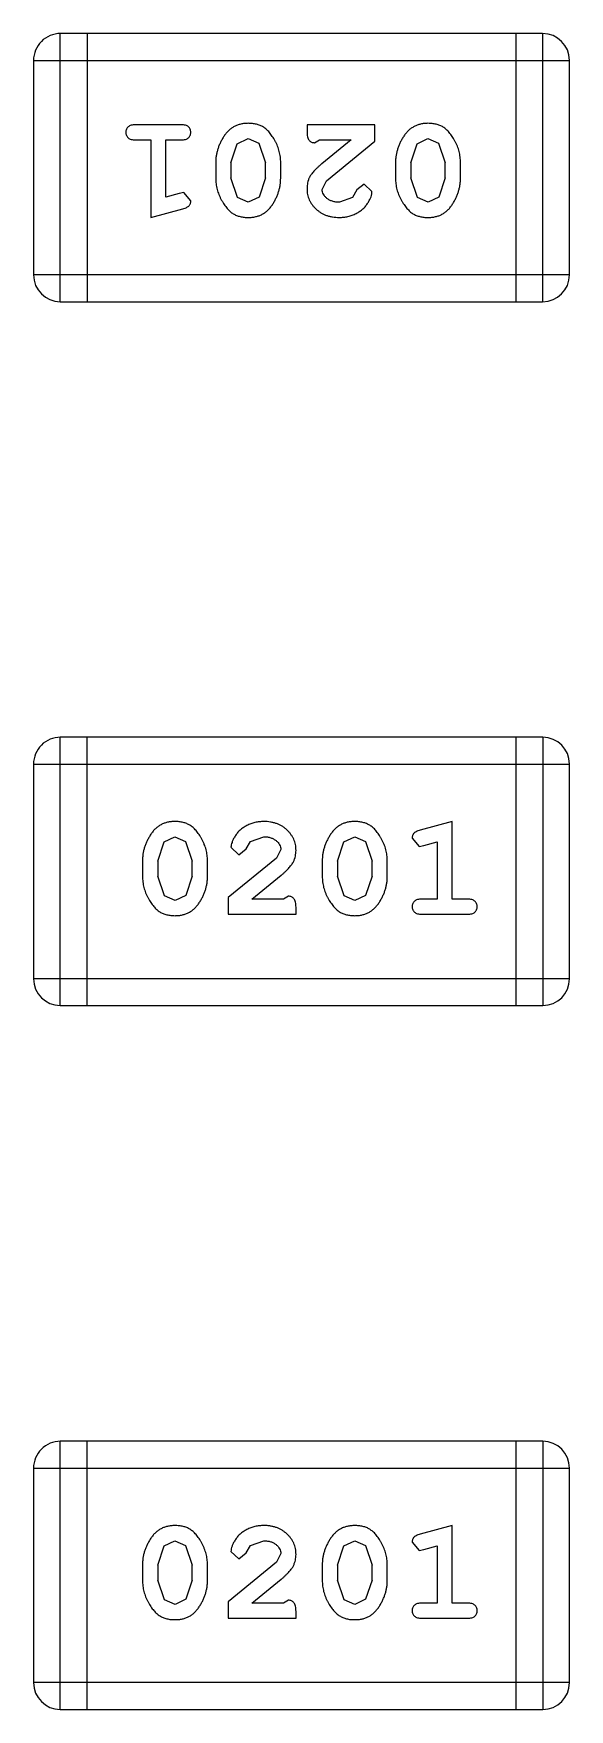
# Model space of a CAD drawing. Header units: inches. Extents: x 246 to 500, y -220 to -17.
# Drawn here: x 464.335 to 464.945, y -157.711 to -155.806 of the extents above; entities that cross this region are included whole.
import ezdxf

# ---------------------------------------------------------------- set-up
doc = ezdxf.new("R2010")
doc.units = ezdxf.units.IN
doc.header["$LTSCALE"] = 1.21
doc.header["$MEASUREMENT"] = 0
doc.layers.get('0').update_dxf_attribs({"linetype": 'CONTINUOUS'})

msp = doc.modelspace()

# ---------------------------------------------------------------- linework, layer by layer
at = {"color": 7, "linetype": 'Continuous'}
for p, q in [((464.9144, -155.8064), (464.3658, -155.8064)), ((464.3658, -156.1112), (464.3658, -155.8064)), ((464.3962, -155.8064), (464.3962, -156.1112)), ((464.8839, -155.8064), (464.8839, -156.1112)), ((464.9144, -155.8064), (464.9144, -156.1112)), ((464.3353, -155.8369), (464.9449, -155.8369)), ((464.3353, -155.8369), (464.3353, -156.0807)), ((464.9449, -156.0807), (464.9449, -155.8369)), ((464.5032, -155.91), (464.4513, -155.91)), ((464.7235, -155.91), (464.6464, -155.91)), ((464.6464, -155.91), (464.6464, -155.9179)), ((464.7235, -155.9289), (464.7235, -155.91)), ((464.4513, -155.9273), (464.4686, -155.9273)), ((464.4686, -155.9273), (464.4686, -156.0154)), ((464.4859, -155.9273), (464.5032, -155.9273)), ((464.4859, -155.9923), (464.4859, -155.9273)), ((464.5671, -155.9316), (464.5794, -155.9258)), ((464.5794, -155.9258), (464.5915, -155.931)), ((464.655, -155.9305), (464.6605, -155.9273)), ((464.6605, -155.9273), (464.6967, -155.9273)), ((464.6967, -155.9273), (464.6631, -155.9544)), ((464.6684, -155.9739), (464.7235, -155.9289)), ((464.7716, -155.9316), (464.7839, -155.9258)), ((464.7839, -155.9258), (464.796, -155.931)), ((464.5598, -155.9533), (464.5671, -155.9316)), ((464.5915, -155.931), (464.5992, -155.9533)), ((464.7644, -155.9533), (464.7716, -155.9316)), ((464.796, -155.931), (464.8037, -155.9533)), ((464.5425, -155.9531), (464.5425, -155.9708)), ((464.5598, -155.9533), (464.5598, -155.9705)), ((464.5992, -155.9705), (464.5992, -155.9533)), ((464.6165, -155.9708), (464.6165, -155.9531)), ((464.747, -155.9531), (464.747, -155.9708)), ((464.7644, -155.9533), (464.7644, -155.9705)), ((464.8037, -155.9705), (464.8037, -155.9533)), ((464.821, -155.9708), (464.821, -155.9531)), ((464.5674, -155.9928), (464.5598, -155.9705)), ((464.5992, -155.9705), (464.5919, -155.9923)), ((464.6637, -155.9836), (464.6684, -155.9739)), ((464.703, -155.9842), (464.698, -155.9927)), ((464.7115, -155.9777), (464.703, -155.9842)), ((464.7203, -155.9861), (464.7115, -155.9777)), ((464.7719, -155.9928), (464.7644, -155.9705)), ((464.8037, -155.9705), (464.7964, -155.9923)), ((464.5009, -155.9881), (464.4859, -155.9923)), ((464.5063, -155.9871), (464.5009, -155.9881)), ((464.5142, -155.9964), (464.5063, -155.9871)), ((464.5796, -155.9981), (464.5674, -155.9928)), ((464.5919, -155.9923), (464.5796, -155.9981)), ((464.698, -155.9927), (464.6832, -155.9981)), ((464.7841, -155.9981), (464.7719, -155.9928)), ((464.7964, -155.9923), (464.7841, -155.9981)), ((464.4686, -156.0154), (464.5052, -156.0055)), ((464.9449, -156.0807), (464.3353, -156.0807)), ((464.3658, -156.1112), (464.9144, -156.1112)), ((464.9145, -156.6061), (464.3658, -156.6061)), ((464.3658, -156.9109), (464.3658, -156.6061)), ((464.3963, -156.9109), (464.3963, -156.6061)), ((464.884, -156.6061), (464.884, -156.9109)), ((464.9145, -156.6061), (464.9145, -156.9109)), ((464.3354, -156.6366), (464.945, -156.6366)), ((464.3354, -156.6366), (464.3354, -156.8805)), ((464.945, -156.8805), (464.945, -156.6366)), ((464.8116, -156.7019), (464.7751, -156.7118)), ((464.8116, -156.79), (464.8116, -156.7019)), ((464.4766, -156.7468), (464.4838, -156.725)), ((464.4838, -156.725), (464.4962, -156.7192)), ((464.4962, -156.7192), (464.5083, -156.7245)), ((464.5083, -156.7245), (464.5159, -156.7468)), ((464.5772, -156.7331), (464.5822, -156.7246)), ((464.5822, -156.7246), (464.5971, -156.7192)), ((464.6811, -156.7468), (464.6883, -156.725)), ((464.6883, -156.725), (464.7007, -156.7192)), ((464.7007, -156.7192), (464.7128, -156.7245)), ((464.7128, -156.7245), (464.7204, -156.7468)), ((464.766, -156.7209), (464.7739, -156.7302)), ((464.7793, -156.7292), (464.7943, -156.725)), ((464.7943, -156.725), (464.7943, -156.79)), ((464.4593, -156.7465), (464.4593, -156.7643)), ((464.4766, -156.7468), (464.4766, -156.764)), ((464.5159, -156.764), (464.5159, -156.7468)), ((464.5332, -156.7643), (464.5332, -156.7465)), ((464.6118, -156.7434), (464.5568, -156.7884)), ((464.5599, -156.7312), (464.5688, -156.7397)), ((464.5688, -156.7397), (464.5772, -156.7331)), ((464.6166, -156.7337), (464.6118, -156.7434)), ((464.6638, -156.7465), (464.6638, -156.7643)), ((464.6811, -156.7468), (464.6811, -156.764)), ((464.7204, -156.764), (464.7204, -156.7468)), ((464.7377, -156.7643), (464.7377, -156.7465)), ((464.7739, -156.7302), (464.7793, -156.7292)), ((464.4842, -156.7863), (464.4766, -156.764)), ((464.5159, -156.764), (464.5086, -156.7858)), ((464.5835, -156.79), (464.6171, -156.763)), ((464.6887, -156.7863), (464.6811, -156.764)), ((464.7204, -156.764), (464.7131, -156.7858)), ((464.5086, -156.7858), (464.4963, -156.7916)), ((464.7131, -156.7858), (464.7009, -156.7916)), ((464.4963, -156.7916), (464.4842, -156.7863)), ((464.5568, -156.7884), (464.5568, -156.8073)), ((464.6197, -156.79), (464.5835, -156.79)), ((464.6252, -156.7868), (464.6197, -156.79)), ((464.6339, -156.8073), (464.6339, -156.7994)), ((464.7009, -156.7916), (464.6887, -156.7863)), ((464.7943, -156.79), (464.777, -156.79)), ((464.8289, -156.79), (464.8116, -156.79)), ((464.5568, -156.8073), (464.6339, -156.8073)), ((464.777, -156.8073), (464.8289, -156.8073)), ((464.945, -156.8805), (464.3354, -156.8805)), ((464.3658, -156.9109), (464.9145, -156.9109)), ((464.9145, -157.4062), (464.3658, -157.4062)), ((464.3658, -157.711), (464.3658, -157.4062)), ((464.3963, -157.711), (464.3963, -157.4062)), ((464.884, -157.4062), (464.884, -157.711)), ((464.9145, -157.4062), (464.9145, -157.711)), ((464.3354, -157.4367), (464.945, -157.4367)), ((464.3354, -157.4367), (464.3354, -157.6805)), ((464.945, -157.6805), (464.945, -157.4367)), ((464.8116, -157.5019), (464.7751, -157.5118)), ((464.8116, -157.59), (464.8116, -157.5019)), ((464.4766, -157.5468), (464.4838, -157.5251)), ((464.4838, -157.5251), (464.4962, -157.5193)), ((464.4962, -157.5193), (464.5083, -157.5245)), ((464.5083, -157.5245), (464.5159, -157.5468)), ((464.5772, -157.5331), (464.5822, -157.5246)), ((464.5822, -157.5246), (464.5971, -157.5193)), ((464.6811, -157.5468), (464.6883, -157.5251)), ((464.6883, -157.5251), (464.7007, -157.5193)), ((464.7007, -157.5193), (464.7128, -157.5245)), ((464.7128, -157.5245), (464.7204, -157.5468)), ((464.766, -157.521), (464.7739, -157.5303)), ((464.7793, -157.5292), (464.7943, -157.5251)), ((464.7943, -157.5251), (464.7943, -157.59)), ((464.4592, -157.5466), (464.4592, -157.5643)), ((464.4766, -157.5468), (464.4766, -157.564)), ((464.5159, -157.564), (464.5159, -157.5468)), ((464.5332, -157.5643), (464.5332, -157.5466)), ((464.6118, -157.5435), (464.5568, -157.5885)), ((464.5599, -157.5313), (464.5688, -157.5397)), ((464.5688, -157.5397), (464.5772, -157.5331)), ((464.6166, -157.5338), (464.6118, -157.5435)), ((464.6638, -157.5466), (464.6638, -157.5643)), ((464.6811, -157.5468), (464.6811, -157.564)), ((464.7204, -157.564), (464.7204, -157.5468)), ((464.7377, -157.5643), (464.7377, -157.5466)), ((464.7739, -157.5303), (464.7793, -157.5292)), ((464.4842, -157.5863), (464.4766, -157.564)), ((464.5159, -157.564), (464.5086, -157.5858)), ((464.5835, -157.59), (464.6171, -157.563)), ((464.6887, -157.5863), (464.6811, -157.564)), ((464.7204, -157.564), (464.7131, -157.5858)), ((464.5086, -157.5858), (464.4963, -157.5916)), ((464.7131, -157.5858), (464.7009, -157.5916)), ((464.4963, -157.5916), (464.4842, -157.5863)), ((464.5568, -157.5885), (464.5568, -157.6073)), ((464.6197, -157.59), (464.5835, -157.59)), ((464.6252, -157.5869), (464.6197, -157.59)), ((464.6339, -157.6073), (464.6339, -157.5995)), ((464.7009, -157.5916), (464.6887, -157.5863)), ((464.7943, -157.59), (464.777, -157.59)), ((464.8289, -157.59), (464.8116, -157.59)), ((464.5568, -157.6073), (464.6339, -157.6073)), ((464.777, -157.6073), (464.8289, -157.6073)), ((464.945, -157.6805), (464.3354, -157.6805)), ((464.3658, -157.711), (464.9145, -157.711))]:
    msp.add_line(p, q, dxfattribs=at)
for centre, start, end in [((464.3658, -155.8369), 89.9999, 179.9999), ((464.9144, -155.8369), 359.9999, 89.9999), ((464.3658, -156.0807), 179.9999, 269.9999), ((464.9144, -156.0807), 269.9999, 359.9999), ((464.3658, -156.6366), 89.9999, 179.9999), ((464.9145, -156.6366), 359.9999, 89.9999), ((464.3658, -156.8805), 179.9999, 269.9999), ((464.9145, -156.8805), 269.9999, 359.9999), ((464.3658, -157.4367), 89.9999, 179.9999), ((464.9145, -157.4367), 359.9999, 89.9999), ((464.3658, -157.6805), 179.9999, 269.9999), ((464.9145, -157.6805), 269.9999, 359.9999)]:
    msp.add_arc(centre, 0.0305, start, end, dxfattribs=at)
for points, knots in [([(464.4513, -155.91), (464.4504, -155.91), (464.4487, -155.9101), (464.4464, -155.9106), (464.4444, -155.9113), (464.4429, -155.9124), (464.4417, -155.9137), (464.4409, -155.9152), (464.4404, -155.9169), (464.4403, -155.9181), (464.4403, -155.9187)], [0, 0, 0, 0, 0.169012, 0.317488, 0.445429, 0.560977, 0.67065, 0.776666, 0.88492, 1, 1, 1, 1]), ([(464.5142, -155.9187), (464.5142, -155.9181), (464.5141, -155.9169), (464.5136, -155.9152), (464.5128, -155.9137), (464.5116, -155.9123), (464.5101, -155.9113), (464.5081, -155.9106), (464.5058, -155.9101), (464.5041, -155.91), (464.5032, -155.91)], [0, 0, 0, 0, 0.115051, 0.223278, 0.329269, 0.437893, 0.554681, 0.682591, 0.83103, 1, 1, 1, 1]), ([(464.5794, -155.9084), (464.578, -155.9085), (464.5752, -155.9086), (464.5711, -155.9093), (464.5672, -155.9104), (464.5637, -155.912), (464.5603, -155.914), (464.5573, -155.9165), (464.5545, -155.9195), (464.552, -155.9229), (464.5498, -155.9265), (464.5479, -155.9301), (464.5462, -155.9339), (464.5449, -155.9376), (464.5439, -155.9414), (464.5431, -155.9453), (464.5426, -155.9492), (464.5426, -155.9518), (464.5425, -155.9531)], [0, 0, 0, 0, 0.067217, 0.131051, 0.19272, 0.252824, 0.312745, 0.373449, 0.436041, 0.501494, 0.567761, 0.632087, 0.695096, 0.757109, 0.817993, 0.878657, 0.939311, 1, 1, 1, 1]), ([(464.6165, -155.9531), (464.6165, -155.952), (464.6164, -155.9499), (464.6161, -155.9467), (464.6156, -155.9436), (464.6149, -155.9405), (464.6141, -155.9374), (464.6129, -155.9344), (464.6117, -155.9315), (464.6102, -155.9286), (464.6086, -155.9258), (464.607, -155.9233), (464.6053, -155.921), (464.6037, -155.9189), (464.602, -155.917), (464.6003, -155.9154), (464.5986, -155.9139), (464.5962, -155.9123), (464.593, -155.9107), (464.5888, -155.9094), (464.5843, -155.9086), (464.5811, -155.9085), (464.5794, -155.9084)], [0, 0, 0, 0, 0.049886, 0.09882, 0.148132, 0.19689, 0.246038, 0.295176, 0.345305, 0.395692, 0.445312, 0.491875, 0.535813, 0.577009, 0.616081, 0.652689, 0.687585, 0.720206, 0.785062, 0.85223, 0.923759, 1, 1, 1, 1]), ([(464.7839, -155.9084), (464.7825, -155.9085), (464.7797, -155.9086), (464.7756, -155.9093), (464.7718, -155.9104), (464.7682, -155.912), (464.7649, -155.914), (464.7618, -155.9165), (464.759, -155.9195), (464.7566, -155.9229), (464.7544, -155.9265), (464.7524, -155.9301), (464.7508, -155.9339), (464.7494, -155.9376), (464.7484, -155.9414), (464.7476, -155.9453), (464.7471, -155.9492), (464.7471, -155.9518), (464.747, -155.9531)], [0, 0, 0, 0, 0.067217, 0.131051, 0.19272, 0.252824, 0.312745, 0.373449, 0.436041, 0.501494, 0.567761, 0.632087, 0.695096, 0.757109, 0.817993, 0.878657, 0.939311, 1, 1, 1, 1]), ([(464.821, -155.9531), (464.821, -155.952), (464.8209, -155.9499), (464.8206, -155.9467), (464.8201, -155.9436), (464.8194, -155.9405), (464.8186, -155.9374), (464.8174, -155.9344), (464.8162, -155.9315), (464.8147, -155.9286), (464.8131, -155.9258), (464.8115, -155.9233), (464.8099, -155.921), (464.8082, -155.9189), (464.8065, -155.917), (464.8048, -155.9154), (464.8031, -155.9139), (464.8007, -155.9123), (464.7975, -155.9107), (464.7933, -155.9094), (464.7888, -155.9086), (464.7856, -155.9085), (464.7839, -155.9084)], [0, 0, 0, 0, 0.049886, 0.09882, 0.148132, 0.19689, 0.246038, 0.295176, 0.345305, 0.395692, 0.445312, 0.491875, 0.535813, 0.577009, 0.616081, 0.652689, 0.687585, 0.720206, 0.785062, 0.85223, 0.923759, 1, 1, 1, 1]), ([(464.4403, -155.9187), (464.4403, -155.9193), (464.4404, -155.9205), (464.4409, -155.9221), (464.4417, -155.9236), (464.4429, -155.925), (464.4444, -155.9261), (464.4464, -155.9268), (464.4487, -155.9273), (464.4504, -155.9273), (464.4513, -155.9273)], [0, 0, 0, 0, 0.11517, 0.223509, 0.328254, 0.438012, 0.553651, 0.682263, 0.830856, 1, 1, 1, 1]), ([(464.5032, -155.9273), (464.5041, -155.9273), (464.5058, -155.9273), (464.5081, -155.9268), (464.5101, -155.926), (464.5116, -155.925), (464.5128, -155.9236), (464.5136, -155.9221), (464.5141, -155.9205), (464.5142, -155.9193), (464.5142, -155.9187)], [0, 0, 0, 0, 0.169102, 0.317658, 0.446239, 0.563118, 0.671828, 0.776546, 0.884858, 1, 1, 1, 1]), ([(464.6464, -155.9179), (464.6464, -155.919), (464.6464, -155.9209), (464.6469, -155.9236), (464.6475, -155.9259), (464.6486, -155.9276), (464.6499, -155.9289), (464.6514, -155.9298), (464.6532, -155.9304), (464.6544, -155.9304), (464.655, -155.9305)], [0, 0, 0, 0, 0.1844, 0.34094, 0.473574, 0.586824, 0.690029, 0.789175, 0.890445, 1, 1, 1, 1]), ([(464.6631, -155.9544), (464.6623, -155.9551), (464.6606, -155.9566), (464.6582, -155.9588), (464.6561, -155.961), (464.6542, -155.9629), (464.6526, -155.9648), (464.6512, -155.9666), (464.6501, -155.9682), (464.649, -155.9703), (464.6479, -155.9728), (464.647, -155.976), (464.6465, -155.9793), (464.6464, -155.9815), (464.6464, -155.9827)], [0, 0, 0, 0, 0.103002, 0.197728, 0.285279, 0.365235, 0.437224, 0.502446, 0.560545, 0.611446, 0.707576, 0.80349, 0.900532, 1, 1, 1, 1]), ([(464.5425, -155.9708), (464.5426, -155.9719), (464.5426, -155.974), (464.5429, -155.9772), (464.5434, -155.9804), (464.5441, -155.9835), (464.545, -155.9865), (464.5461, -155.9895), (464.5474, -155.9925), (464.5489, -155.9954), (464.5505, -155.9981), (464.5522, -156.0007), (464.5538, -156.003), (464.5555, -156.0051), (464.5572, -156.0069), (464.5589, -156.0086), (464.5606, -156.01), (464.563, -156.0116), (464.5662, -156.0132), (464.5703, -156.0145), (464.5749, -156.0153), (464.578, -156.0154), (464.5797, -156.0154)], [0, 0, 0, 0, 0.049855, 0.099516, 0.148482, 0.19758, 0.246804, 0.296268, 0.346517, 0.397047, 0.446826, 0.49336, 0.537801, 0.579207, 0.617974, 0.654833, 0.689171, 0.722088, 0.786392, 0.853518, 0.924186, 1, 1, 1, 1]), ([(464.5797, -156.0154), (464.5811, -156.0154), (464.5839, -156.0153), (464.588, -156.0146), (464.5918, -156.0135), (464.5954, -156.0119), (464.5987, -156.0098), (464.6018, -156.0073), (464.6046, -156.0043), (464.607, -156.001), (464.6092, -155.9974), (464.6111, -155.9937), (464.6128, -155.99), (464.6141, -155.9862), (464.6152, -155.9824), (464.6159, -155.9786), (464.6164, -155.9747), (464.6164, -155.9721), (464.6165, -155.9708)], [0, 0, 0, 0, 0.06692, 0.130834, 0.19258, 0.252759, 0.312631, 0.373411, 0.436359, 0.501894, 0.568244, 0.632472, 0.69556, 0.757163, 0.818592, 0.878885, 0.939235, 1, 1, 1, 1]), ([(464.6464, -155.9827), (464.6464, -155.9838), (464.6465, -155.986), (464.6469, -155.9892), (464.6478, -155.9923), (464.6489, -155.9953), (464.6504, -155.9981), (464.6521, -156.0009), (464.6542, -156.0034), (464.6566, -156.0059), (464.6593, -156.0081), (464.6621, -156.0101), (464.6652, -156.0117), (464.6684, -156.0131), (464.6718, -156.0141), (464.6754, -156.0149), (464.6792, -156.0153), (464.6817, -156.0154), (464.683, -156.0154)], [0, 0, 0, 0, 0.060981, 0.120256, 0.178148, 0.236115, 0.293993, 0.352864, 0.413358, 0.476056, 0.539296, 0.602396, 0.665116, 0.728325, 0.792919, 0.859317, 0.928302, 1, 1, 1, 1]), ([(464.6832, -155.9981), (464.6818, -155.9981), (464.6791, -155.998), (464.6753, -155.9971), (464.6719, -155.9958), (464.669, -155.9938), (464.6667, -155.9916), (464.6649, -155.9891), (464.6639, -155.9864), (464.6637, -155.9845), (464.6637, -155.9836)], [0, 0, 0, 0, 0.156344, 0.299348, 0.4327, 0.561, 0.682299, 0.791883, 0.89611, 1, 1, 1, 1]), ([(464.683, -156.0154), (464.6847, -156.0154), (464.6881, -156.0152), (464.693, -156.0144), (464.6978, -156.013), (464.7023, -156.011), (464.7064, -156.0085), (464.7101, -156.0057), (464.7132, -156.0024), (464.7157, -155.9989), (464.7177, -155.9953), (464.7192, -155.992), (464.7201, -155.9889), (464.7202, -155.987), (464.7203, -155.9861)], [0, 0, 0, 0, 0.098286, 0.193983, 0.289056, 0.384352, 0.477435, 0.566197, 0.652355, 0.737986, 0.818188, 0.887401, 0.94802, 1, 1, 1, 1]), ([(464.747, -155.9708), (464.7471, -155.9719), (464.7471, -155.974), (464.7474, -155.9772), (464.7479, -155.9804), (464.7486, -155.9835), (464.7495, -155.9865), (464.7506, -155.9895), (464.7519, -155.9925), (464.7534, -155.9954), (464.755, -155.9981), (464.7567, -156.0007), (464.7583, -156.003), (464.76, -156.0051), (464.7617, -156.0069), (464.7634, -156.0086), (464.7651, -156.01), (464.7675, -156.0116), (464.7707, -156.0132), (464.7749, -156.0145), (464.7794, -156.0153), (464.7826, -156.0154), (464.7842, -156.0154)], [0, 0, 0, 0, 0.049855, 0.099516, 0.148482, 0.19758, 0.246804, 0.296268, 0.346517, 0.397047, 0.446826, 0.49336, 0.537801, 0.579207, 0.617974, 0.654833, 0.689171, 0.722088, 0.786392, 0.853518, 0.924186, 1, 1, 1, 1]), ([(464.7842, -156.0154), (464.7856, -156.0154), (464.7884, -156.0153), (464.7925, -156.0146), (464.7964, -156.0135), (464.7999, -156.0119), (464.8032, -156.0098), (464.8063, -156.0073), (464.8091, -156.0043), (464.8115, -156.001), (464.8137, -155.9974), (464.8157, -155.9937), (464.8173, -155.99), (464.8186, -155.9862), (464.8197, -155.9824), (464.8204, -155.9786), (464.8209, -155.9747), (464.821, -155.9721), (464.821, -155.9708)], [0, 0, 0, 0, 0.06692, 0.130834, 0.19258, 0.252759, 0.312631, 0.373411, 0.436359, 0.501894, 0.568244, 0.632472, 0.69556, 0.757163, 0.818592, 0.878885, 0.939235, 1, 1, 1, 1]), ([(464.5052, -156.0055), (464.506, -156.0053), (464.5076, -156.0048), (464.5097, -156.004), (464.5113, -156.0031), (464.5125, -156.002), (464.5133, -156.0008), (464.5138, -155.9995), (464.5142, -155.998), (464.5142, -155.9969), (464.5142, -155.9964)], [0, 0, 0, 0, 0.187321, 0.344927, 0.475328, 0.579604, 0.674244, 0.773631, 0.882025, 1, 1, 1, 1]), ([(464.496, -156.7019), (464.4946, -156.7019), (464.4918, -156.702), (464.4877, -156.7027), (464.4839, -156.7038), (464.4803, -156.7054), (464.477, -156.7075), (464.474, -156.71), (464.4712, -156.713), (464.4687, -156.7164), (464.4665, -156.72), (464.4646, -156.7236), (464.4629, -156.7273), (464.4616, -156.7311), (464.4605, -156.7349), (464.4598, -156.7387), (464.4593, -156.7426), (464.4593, -156.7452), (464.4593, -156.7465)], [0, 0, 0, 0, 0.06692, 0.130834, 0.19258, 0.252759, 0.312631, 0.373411, 0.436359, 0.501894, 0.568244, 0.632472, 0.69556, 0.757163, 0.818592, 0.878885, 0.939235, 1, 1, 1, 1]), ([(464.5332, -156.7465), (464.5332, -156.7454), (464.5331, -156.7433), (464.5328, -156.7401), (464.5323, -156.737), (464.5316, -156.7339), (464.5307, -156.7308), (464.5296, -156.7278), (464.5283, -156.7248), (464.5268, -156.722), (464.5252, -156.7192), (464.5236, -156.7167), (464.5219, -156.7144), (464.5202, -156.7122), (464.5185, -156.7104), (464.5168, -156.7087), (464.5151, -156.7073), (464.5127, -156.7058), (464.5096, -156.7042), (464.5054, -156.7028), (464.5008, -156.702), (464.4977, -156.7019), (464.496, -156.7019)], [0, 0, 0, 0, 0.049855, 0.099516, 0.148482, 0.19758, 0.246804, 0.296268, 0.346517, 0.397047, 0.446826, 0.49336, 0.537801, 0.579207, 0.617974, 0.654833, 0.689171, 0.722088, 0.786392, 0.853518, 0.924186, 1, 1, 1, 1]), ([(464.5972, -156.7019), (464.5955, -156.702), (464.5921, -156.7021), (464.5872, -156.7029), (464.5825, -156.7044), (464.578, -156.7063), (464.5738, -156.7088), (464.5702, -156.7117), (464.567, -156.7149), (464.5645, -156.7185), (464.5625, -156.722), (464.5611, -156.7254), (464.5601, -156.7284), (464.56, -156.7303), (464.5599, -156.7312)], [0, 0, 0, 0, 0.098286, 0.193983, 0.289056, 0.384352, 0.477435, 0.566197, 0.652355, 0.737986, 0.818188, 0.887401, 0.94802, 1, 1, 1, 1]), ([(464.6339, -156.7347), (464.6338, -156.7335), (464.6338, -156.7313), (464.6333, -156.7281), (464.6325, -156.725), (464.6313, -156.722), (464.6299, -156.7192), (464.6281, -156.7165), (464.626, -156.7139), (464.6236, -156.7114), (464.621, -156.7092), (464.6181, -156.7072), (464.6151, -156.7056), (464.6118, -156.7042), (464.6084, -156.7032), (464.6049, -156.7024), (464.6011, -156.702), (464.5985, -156.7019), (464.5972, -156.7019)], [0, 0, 0, 0, 0.060981, 0.120256, 0.178148, 0.236115, 0.293993, 0.352864, 0.413358, 0.476056, 0.539296, 0.602396, 0.665116, 0.728325, 0.792919, 0.859317, 0.928302, 1, 1, 1, 1]), ([(464.7006, -156.7019), (464.6991, -156.7019), (464.6963, -156.702), (464.6922, -156.7027), (464.6884, -156.7038), (464.6848, -156.7054), (464.6815, -156.7075), (464.6785, -156.71), (464.6757, -156.713), (464.6732, -156.7164), (464.671, -156.72), (464.6691, -156.7236), (464.6674, -156.7273), (464.6661, -156.7311), (464.665, -156.7349), (464.6643, -156.7387), (464.6638, -156.7426), (464.6638, -156.7452), (464.6638, -156.7465)], [0, 0, 0, 0, 0.06692, 0.130834, 0.19258, 0.252759, 0.312631, 0.373411, 0.436359, 0.501894, 0.568244, 0.632472, 0.69556, 0.757163, 0.818592, 0.878885, 0.939235, 1, 1, 1, 1]), ([(464.7377, -156.7465), (464.7377, -156.7454), (464.7376, -156.7433), (464.7374, -156.7401), (464.7368, -156.737), (464.7361, -156.7339), (464.7352, -156.7308), (464.7341, -156.7278), (464.7328, -156.7248), (464.7313, -156.722), (464.7297, -156.7192), (464.7281, -156.7167), (464.7264, -156.7144), (464.7248, -156.7122), (464.723, -156.7104), (464.7213, -156.7087), (464.7196, -156.7073), (464.7172, -156.7058), (464.7141, -156.7042), (464.7099, -156.7028), (464.7054, -156.702), (464.7022, -156.7019), (464.7006, -156.7019)], [0, 0, 0, 0, 0.049855, 0.099516, 0.148482, 0.19758, 0.246804, 0.296268, 0.346517, 0.397047, 0.446826, 0.49336, 0.537801, 0.579207, 0.617974, 0.654833, 0.689171, 0.722088, 0.786392, 0.853518, 0.924186, 1, 1, 1, 1]), ([(464.5971, -156.7192), (464.5985, -156.7192), (464.6012, -156.7193), (464.605, -156.7202), (464.6084, -156.7216), (464.6112, -156.7235), (464.6136, -156.7257), (464.6153, -156.7282), (464.6164, -156.7309), (464.6165, -156.7328), (464.6166, -156.7337)], [0, 0, 0, 0, 0.156344, 0.299348, 0.4327, 0.561, 0.682299, 0.791883, 0.89611, 1, 1, 1, 1]), ([(464.7751, -156.7118), (464.7742, -156.712), (464.7727, -156.7125), (464.7706, -156.7134), (464.7689, -156.7143), (464.7677, -156.7153), (464.7669, -156.7165), (464.7664, -156.7178), (464.7661, -156.7193), (464.766, -156.7204), (464.766, -156.7209)], [0, 0, 0, 0, 0.187321, 0.344927, 0.475328, 0.579604, 0.674244, 0.773631, 0.882025, 1, 1, 1, 1]), ([(464.6171, -156.763), (464.618, -156.7622), (464.6197, -156.7607), (464.6221, -156.7585), (464.6242, -156.7564), (464.626, -156.7544), (464.6276, -156.7525), (464.629, -156.7507), (464.6301, -156.7491), (464.6312, -156.7471), (464.6323, -156.7445), (464.6332, -156.7413), (464.6338, -156.738), (464.6338, -156.7358), (464.6339, -156.7347)], [0, 0, 0, 0, 0.103002, 0.197728, 0.285279, 0.365235, 0.437224, 0.502446, 0.560545, 0.611446, 0.707576, 0.80349, 0.900532, 1, 1, 1, 1]), ([(464.4593, -156.7643), (464.4593, -156.7653), (464.4593, -156.7675), (464.4596, -156.7706), (464.4601, -156.7738), (464.4608, -156.7769), (464.4617, -156.7799), (464.4628, -156.7829), (464.4641, -156.7859), (464.4655, -156.7887), (464.4671, -156.7915), (464.4687, -156.794), (464.4704, -156.7963), (464.472, -156.7984), (464.4737, -156.8003), (464.4754, -156.802), (464.4772, -156.8034), (464.4795, -156.805), (464.4827, -156.8066), (464.4869, -156.8079), (464.4915, -156.8087), (464.4947, -156.8088), (464.4963, -156.8089)], [0, 0, 0, 0, 0.049886, 0.09882, 0.148132, 0.19689, 0.246038, 0.295176, 0.345305, 0.395692, 0.445312, 0.491875, 0.535813, 0.577009, 0.616081, 0.652689, 0.687585, 0.720206, 0.785062, 0.85223, 0.923759, 1, 1, 1, 1]), ([(464.4963, -156.8089), (464.4977, -156.8088), (464.5006, -156.8088), (464.5046, -156.808), (464.5085, -156.8069), (464.5121, -156.8053), (464.5154, -156.8033), (464.5184, -156.8008), (464.5212, -156.7978), (464.5237, -156.7945), (464.5259, -156.7909), (464.5278, -156.7872), (464.5295, -156.7835), (464.5309, -156.7797), (464.5319, -156.7759), (464.5327, -156.7721), (464.5331, -156.7682), (464.5332, -156.7656), (464.5332, -156.7643)], [0, 0, 0, 0, 0.067217, 0.131051, 0.19272, 0.252824, 0.312745, 0.373449, 0.436041, 0.501494, 0.567761, 0.632087, 0.695096, 0.757109, 0.817993, 0.878657, 0.939311, 1, 1, 1, 1]), ([(464.6638, -156.7643), (464.6638, -156.7653), (464.6638, -156.7675), (464.6641, -156.7706), (464.6646, -156.7738), (464.6653, -156.7769), (464.6662, -156.7799), (464.6673, -156.7829), (464.6686, -156.7859), (464.67, -156.7887), (464.6716, -156.7915), (464.6732, -156.794), (464.6749, -156.7963), (464.6765, -156.7984), (464.6782, -156.8003), (464.6799, -156.802), (464.6817, -156.8034), (464.684, -156.805), (464.6872, -156.8066), (464.6914, -156.8079), (464.696, -156.8087), (464.6992, -156.8088), (464.7008, -156.8089)], [0, 0, 0, 0, 0.049886, 0.09882, 0.148132, 0.19689, 0.246038, 0.295176, 0.345305, 0.395692, 0.445312, 0.491875, 0.535813, 0.577009, 0.616081, 0.652689, 0.687585, 0.720206, 0.785062, 0.85223, 0.923759, 1, 1, 1, 1]), ([(464.7008, -156.8089), (464.7023, -156.8088), (464.7051, -156.8088), (464.7092, -156.808), (464.713, -156.8069), (464.7166, -156.8053), (464.7199, -156.8033), (464.7229, -156.8008), (464.7257, -156.7978), (464.7282, -156.7945), (464.7304, -156.7909), (464.7324, -156.7872), (464.734, -156.7835), (464.7354, -156.7797), (464.7364, -156.7759), (464.7372, -156.7721), (464.7376, -156.7682), (464.7377, -156.7656), (464.7377, -156.7643)], [0, 0, 0, 0, 0.067217, 0.131051, 0.19272, 0.252824, 0.312745, 0.373449, 0.436041, 0.501494, 0.567761, 0.632087, 0.695096, 0.757109, 0.817993, 0.878657, 0.939311, 1, 1, 1, 1]), ([(464.6339, -156.7994), (464.6339, -156.7984), (464.6338, -156.7964), (464.6334, -156.7937), (464.6327, -156.7914), (464.6316, -156.7897), (464.6303, -156.7884), (464.6288, -156.7875), (464.6271, -156.7869), (464.6259, -156.7869), (464.6252, -156.7868)], [0, 0, 0, 0, 0.1844, 0.34094, 0.473574, 0.586824, 0.690029, 0.789175, 0.890445, 1, 1, 1, 1]), ([(464.777, -156.79), (464.7761, -156.79), (464.7745, -156.7901), (464.7721, -156.7905), (464.7702, -156.7913), (464.7686, -156.7923), (464.7675, -156.7937), (464.7666, -156.7952), (464.7661, -156.7969), (464.766, -156.798), (464.766, -156.7986)], [0, 0, 0, 0, 0.169102, 0.317658, 0.446239, 0.563118, 0.671828, 0.776546, 0.884858, 1, 1, 1, 1]), ([(464.766, -156.7986), (464.766, -156.7993), (464.7661, -156.8004), (464.7666, -156.8021), (464.7675, -156.8036), (464.7686, -156.805), (464.7702, -156.806), (464.7721, -156.8068), (464.7745, -156.8072), (464.7761, -156.8073), (464.777, -156.8073)], [0, 0, 0, 0, 0.115051, 0.223278, 0.329269, 0.437893, 0.554681, 0.682591, 0.83103, 1, 1, 1, 1]), ([(464.84, -156.7986), (464.8399, -156.798), (464.8399, -156.7969), (464.8394, -156.7952), (464.8385, -156.7937), (464.8374, -156.7924), (464.8358, -156.7913), (464.8338, -156.7905), (464.8315, -156.7901), (464.8298, -156.79), (464.8289, -156.79)], [0, 0, 0, 0, 0.11517, 0.223509, 0.328254, 0.438012, 0.553651, 0.682263, 0.830856, 1, 1, 1, 1]), ([(464.8289, -156.8073), (464.8298, -156.8073), (464.8315, -156.8072), (464.8338, -156.8068), (464.8358, -156.8061), (464.8373, -156.805), (464.8385, -156.8036), (464.8394, -156.8021), (464.8399, -156.8004), (464.8399, -156.7993), (464.84, -156.7986)], [0, 0, 0, 0, 0.169012, 0.317488, 0.445429, 0.560977, 0.67065, 0.776666, 0.88492, 1, 1, 1, 1]), ([(464.496, -157.5019), (464.4946, -157.502), (464.4918, -157.5021), (464.4877, -157.5028), (464.4839, -157.5039), (464.4803, -157.5055), (464.477, -157.5075), (464.474, -157.5101), (464.4712, -157.513), (464.4687, -157.5164), (464.4665, -157.52), (464.4646, -157.5237), (464.4629, -157.5274), (464.4616, -157.5312), (464.4605, -157.5349), (464.4598, -157.5388), (464.4593, -157.5427), (464.4593, -157.5453), (464.4592, -157.5466)], [0, 0, 0, 0, 0.06692, 0.130834, 0.19258, 0.252759, 0.312631, 0.373411, 0.436359, 0.501894, 0.568244, 0.632472, 0.69556, 0.757163, 0.818592, 0.878885, 0.939235, 1, 1, 1, 1]), ([(464.5332, -157.5466), (464.5332, -157.5455), (464.5331, -157.5433), (464.5328, -157.5402), (464.5323, -157.537), (464.5316, -157.5339), (464.5307, -157.5309), (464.5296, -157.5279), (464.5283, -157.5249), (464.5268, -157.522), (464.5252, -157.5193), (464.5236, -157.5167), (464.5219, -157.5144), (464.5202, -157.5123), (464.5185, -157.5104), (464.5168, -157.5088), (464.5151, -157.5074), (464.5127, -157.5058), (464.5096, -157.5042), (464.5054, -157.5029), (464.5008, -157.5021), (464.4977, -157.502), (464.496, -157.5019)], [0, 0, 0, 0, 0.049855, 0.099516, 0.148482, 0.19758, 0.246804, 0.296268, 0.346517, 0.397047, 0.446826, 0.49336, 0.537801, 0.579207, 0.617974, 0.654833, 0.689171, 0.722088, 0.786392, 0.853518, 0.924186, 1, 1, 1, 1]), ([(464.5972, -157.5019), (464.5955, -157.502), (464.5921, -157.5021), (464.5872, -157.503), (464.5825, -157.5044), (464.578, -157.5064), (464.5738, -157.5088), (464.5702, -157.5117), (464.567, -157.5149), (464.5645, -157.5185), (464.5625, -157.5221), (464.5611, -157.5254), (464.5601, -157.5284), (464.56, -157.5304), (464.5599, -157.5313)], [0, 0, 0, 0, 0.098286, 0.193983, 0.289056, 0.384352, 0.477435, 0.566197, 0.652355, 0.737986, 0.818188, 0.887401, 0.94802, 1, 1, 1, 1]), ([(464.6339, -157.5347), (464.6338, -157.5336), (464.6338, -157.5314), (464.6333, -157.5282), (464.6325, -157.5251), (464.6313, -157.5221), (464.6299, -157.5192), (464.6281, -157.5165), (464.626, -157.5139), (464.6236, -157.5115), (464.621, -157.5093), (464.6181, -157.5073), (464.6151, -157.5056), (464.6118, -157.5043), (464.6084, -157.5032), (464.6049, -157.5025), (464.6011, -157.502), (464.5985, -157.502), (464.5972, -157.5019)], [0, 0, 0, 0, 0.060981, 0.120256, 0.178148, 0.236115, 0.293993, 0.352864, 0.413358, 0.476056, 0.539296, 0.602396, 0.665116, 0.728325, 0.792919, 0.859317, 0.928302, 1, 1, 1, 1]), ([(464.7006, -157.5019), (464.6991, -157.502), (464.6963, -157.5021), (464.6922, -157.5028), (464.6884, -157.5039), (464.6848, -157.5055), (464.6815, -157.5075), (464.6785, -157.5101), (464.6757, -157.513), (464.6732, -157.5164), (464.671, -157.52), (464.6691, -157.5237), (464.6674, -157.5274), (464.6661, -157.5312), (464.665, -157.5349), (464.6643, -157.5388), (464.6638, -157.5427), (464.6638, -157.5453), (464.6638, -157.5466)], [0, 0, 0, 0, 0.06692, 0.130834, 0.19258, 0.252759, 0.312631, 0.373411, 0.436359, 0.501894, 0.568244, 0.632472, 0.69556, 0.757163, 0.818592, 0.878885, 0.939235, 1, 1, 1, 1]), ([(464.7377, -157.5466), (464.7377, -157.5455), (464.7376, -157.5433), (464.7373, -157.5402), (464.7368, -157.537), (464.7361, -157.5339), (464.7352, -157.5309), (464.7341, -157.5279), (464.7328, -157.5249), (464.7313, -157.522), (464.7297, -157.5193), (464.7281, -157.5167), (464.7264, -157.5144), (464.7248, -157.5123), (464.723, -157.5104), (464.7213, -157.5088), (464.7196, -157.5074), (464.7172, -157.5058), (464.7141, -157.5042), (464.7099, -157.5029), (464.7053, -157.5021), (464.7022, -157.502), (464.7006, -157.5019)], [0, 0, 0, 0, 0.049855, 0.099516, 0.148482, 0.19758, 0.246804, 0.296268, 0.346517, 0.397047, 0.446826, 0.49336, 0.537801, 0.579207, 0.617974, 0.654833, 0.689171, 0.722088, 0.786392, 0.853518, 0.924186, 1, 1, 1, 1]), ([(464.5971, -157.5193), (464.5985, -157.5193), (464.6012, -157.5194), (464.605, -157.5202), (464.6084, -157.5216), (464.6112, -157.5235), (464.6136, -157.5258), (464.6153, -157.5283), (464.6164, -157.531), (464.6165, -157.5328), (464.6166, -157.5338)], [0, 0, 0, 0, 0.156344, 0.299348, 0.4327, 0.561, 0.682299, 0.791883, 0.89611, 1, 1, 1, 1]), ([(464.7751, -157.5118), (464.7742, -157.5121), (464.7727, -157.5126), (464.7706, -157.5134), (464.7689, -157.5143), (464.7677, -157.5153), (464.7669, -157.5165), (464.7664, -157.5179), (464.7661, -157.5194), (464.766, -157.5204), (464.766, -157.521)], [0, 0, 0, 0, 0.187321, 0.344927, 0.475328, 0.579604, 0.674244, 0.773631, 0.882025, 1, 1, 1, 1]), ([(464.6171, -157.563), (464.618, -157.5622), (464.6197, -157.5607), (464.622, -157.5585), (464.6242, -157.5564), (464.626, -157.5544), (464.6276, -157.5526), (464.629, -157.5508), (464.6301, -157.5492), (464.6312, -157.5471), (464.6323, -157.5445), (464.6332, -157.5414), (464.6338, -157.5381), (464.6338, -157.5358), (464.6339, -157.5347)], [0, 0, 0, 0, 0.103002, 0.197728, 0.285279, 0.365235, 0.437224, 0.502446, 0.560545, 0.611446, 0.707576, 0.80349, 0.900532, 1, 1, 1, 1]), ([(464.4592, -157.5643), (464.4593, -157.5654), (464.4593, -157.5675), (464.4596, -157.5707), (464.4601, -157.5738), (464.4608, -157.5769), (464.4617, -157.58), (464.4628, -157.5829), (464.4641, -157.5859), (464.4655, -157.5888), (464.4671, -157.5915), (464.4687, -157.5941), (464.4704, -157.5964), (464.472, -157.5985), (464.4737, -157.6003), (464.4754, -157.602), (464.4772, -157.6034), (464.4795, -157.605), (464.4827, -157.6066), (464.4869, -157.608), (464.4915, -157.6088), (464.4947, -157.6089), (464.4963, -157.6089)], [0, 0, 0, 0, 0.049886, 0.09882, 0.148132, 0.19689, 0.246038, 0.295176, 0.345305, 0.395692, 0.445312, 0.491875, 0.535813, 0.577009, 0.616081, 0.652689, 0.687585, 0.720206, 0.785062, 0.85223, 0.923759, 1, 1, 1, 1]), ([(464.4963, -157.6089), (464.4977, -157.6089), (464.5006, -157.6088), (464.5046, -157.6081), (464.5085, -157.607), (464.5121, -157.6054), (464.5154, -157.6034), (464.5184, -157.6008), (464.5212, -157.5979), (464.5237, -157.5945), (464.5259, -157.5909), (464.5278, -157.5872), (464.5295, -157.5835), (464.5309, -157.5798), (464.5319, -157.5759), (464.5327, -157.5721), (464.5331, -157.5682), (464.5332, -157.5656), (464.5332, -157.5643)], [0, 0, 0, 0, 0.067217, 0.131051, 0.19272, 0.252824, 0.312745, 0.373449, 0.436041, 0.501494, 0.567761, 0.632087, 0.695096, 0.757109, 0.817993, 0.878657, 0.939311, 1, 1, 1, 1]), ([(464.6638, -157.5643), (464.6638, -157.5654), (464.6638, -157.5675), (464.6641, -157.5707), (464.6646, -157.5738), (464.6653, -157.5769), (464.6662, -157.58), (464.6673, -157.5829), (464.6686, -157.5859), (464.67, -157.5888), (464.6716, -157.5915), (464.6732, -157.5941), (464.6749, -157.5964), (464.6765, -157.5985), (464.6782, -157.6003), (464.6799, -157.602), (464.6817, -157.6034), (464.684, -157.605), (464.6872, -157.6066), (464.6914, -157.608), (464.696, -157.6088), (464.6992, -157.6089), (464.7008, -157.6089)], [0, 0, 0, 0, 0.049886, 0.09882, 0.148132, 0.19689, 0.246038, 0.295176, 0.345305, 0.395692, 0.445312, 0.491875, 0.535813, 0.577009, 0.616081, 0.652689, 0.687585, 0.720206, 0.785062, 0.85223, 0.923759, 1, 1, 1, 1]), ([(464.7008, -157.6089), (464.7022, -157.6089), (464.7051, -157.6088), (464.7092, -157.6081), (464.713, -157.607), (464.7166, -157.6054), (464.7199, -157.6034), (464.7229, -157.6008), (464.7257, -157.5979), (464.7282, -157.5945), (464.7304, -157.5909), (464.7323, -157.5872), (464.734, -157.5835), (464.7354, -157.5798), (464.7364, -157.5759), (464.7372, -157.5721), (464.7376, -157.5682), (464.7377, -157.5656), (464.7377, -157.5643)], [0, 0, 0, 0, 0.067217, 0.131051, 0.19272, 0.252824, 0.312745, 0.373449, 0.436041, 0.501494, 0.567761, 0.632087, 0.695096, 0.757109, 0.817993, 0.878657, 0.939311, 1, 1, 1, 1]), ([(464.6339, -157.5995), (464.6338, -157.5984), (464.6338, -157.5964), (464.6334, -157.5937), (464.6327, -157.5915), (464.6316, -157.5897), (464.6303, -157.5885), (464.6288, -157.5875), (464.6271, -157.587), (464.6259, -157.5869), (464.6252, -157.5869)], [0, 0, 0, 0, 0.1844, 0.34094, 0.473574, 0.586824, 0.690029, 0.789175, 0.890445, 1, 1, 1, 1]), ([(464.777, -157.59), (464.7761, -157.5901), (464.7745, -157.5901), (464.7721, -157.5906), (464.7702, -157.5913), (464.7686, -157.5924), (464.7675, -157.5937), (464.7666, -157.5952), (464.7661, -157.5969), (464.766, -157.5981), (464.766, -157.5987)], [0, 0, 0, 0, 0.169102, 0.317658, 0.446239, 0.563118, 0.671828, 0.776546, 0.884858, 1, 1, 1, 1]), ([(464.766, -157.5987), (464.766, -157.5993), (464.7661, -157.6005), (464.7666, -157.6022), (464.7675, -157.6037), (464.7686, -157.605), (464.7702, -157.6061), (464.7721, -157.6068), (464.7744, -157.6073), (464.7761, -157.6073), (464.777, -157.6073)], [0, 0, 0, 0, 0.115051, 0.223278, 0.329269, 0.437893, 0.554681, 0.682591, 0.83103, 1, 1, 1, 1]), ([(464.84, -157.5987), (464.8399, -157.5981), (464.8399, -157.5969), (464.8394, -157.5952), (464.8385, -157.5937), (464.8373, -157.5924), (464.8358, -157.5913), (464.8338, -157.5906), (464.8315, -157.5901), (464.8298, -157.5901), (464.8289, -157.59)], [0, 0, 0, 0, 0.11517, 0.223509, 0.328254, 0.438012, 0.553651, 0.682263, 0.830856, 1, 1, 1, 1]), ([(464.8289, -157.6073), (464.8298, -157.6073), (464.8315, -157.6073), (464.8338, -157.6068), (464.8358, -157.6061), (464.8373, -157.605), (464.8385, -157.6037), (464.8393, -157.6022), (464.8399, -157.6005), (464.8399, -157.5993), (464.84, -157.5987)], [0, 0, 0, 0, 0.169012, 0.317488, 0.445429, 0.560977, 0.67065, 0.776666, 0.88492, 1, 1, 1, 1])]:
    msp.add_open_spline(points, degree=3, knots=knots, dxfattribs=at)

doc.saveas('drawing.dxf')
